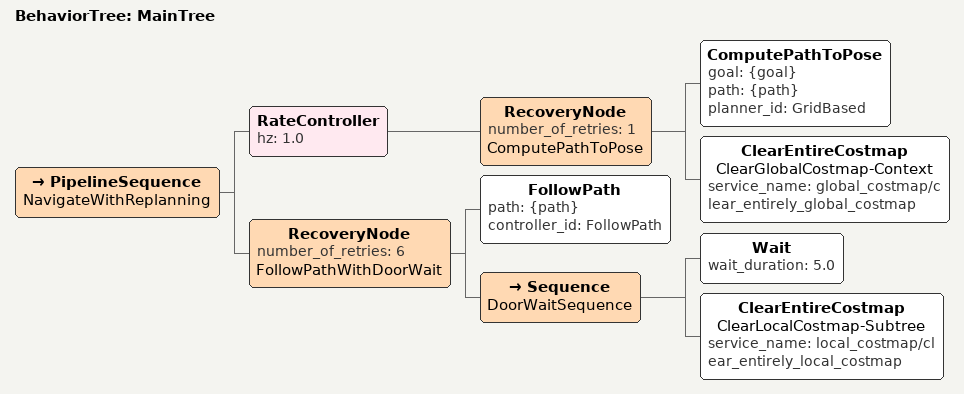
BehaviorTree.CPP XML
<root main_tree_to_execute="MainTree">
  <BehaviorTree ID="MainTree">
    <PipelineSequence name="NavigateWithReplanning">
      <RateController hz="1.0">
        <RecoveryNode number_of_retries="1" name="ComputePathToPose">
          <ComputePathToPose goal="{goal}" path="{path}" planner_id="GridBased"/>
          <ClearEntireCostmap name="ClearGlobalCostmap-Context" service_name="global_costmap/clear_entirely_global_costmap"/>
        </RecoveryNode>
      </RateController>
      <RecoveryNode number_of_retries="6" name="FollowPathWithDoorWait">
        <FollowPath path="{path}" controller_id="FollowPath"/>
        <Sequence name="DoorWaitSequence">
            <Wait wait_duration="5.0"/>
            <ClearEntireCostmap name="ClearLocalCostmap-Subtree" service_name="local_costmap/clear_entirely_local_costmap"/>
        </Sequence>
      </RecoveryNode>
    </PipelineSequence>
  </BehaviorTree>
</root>
